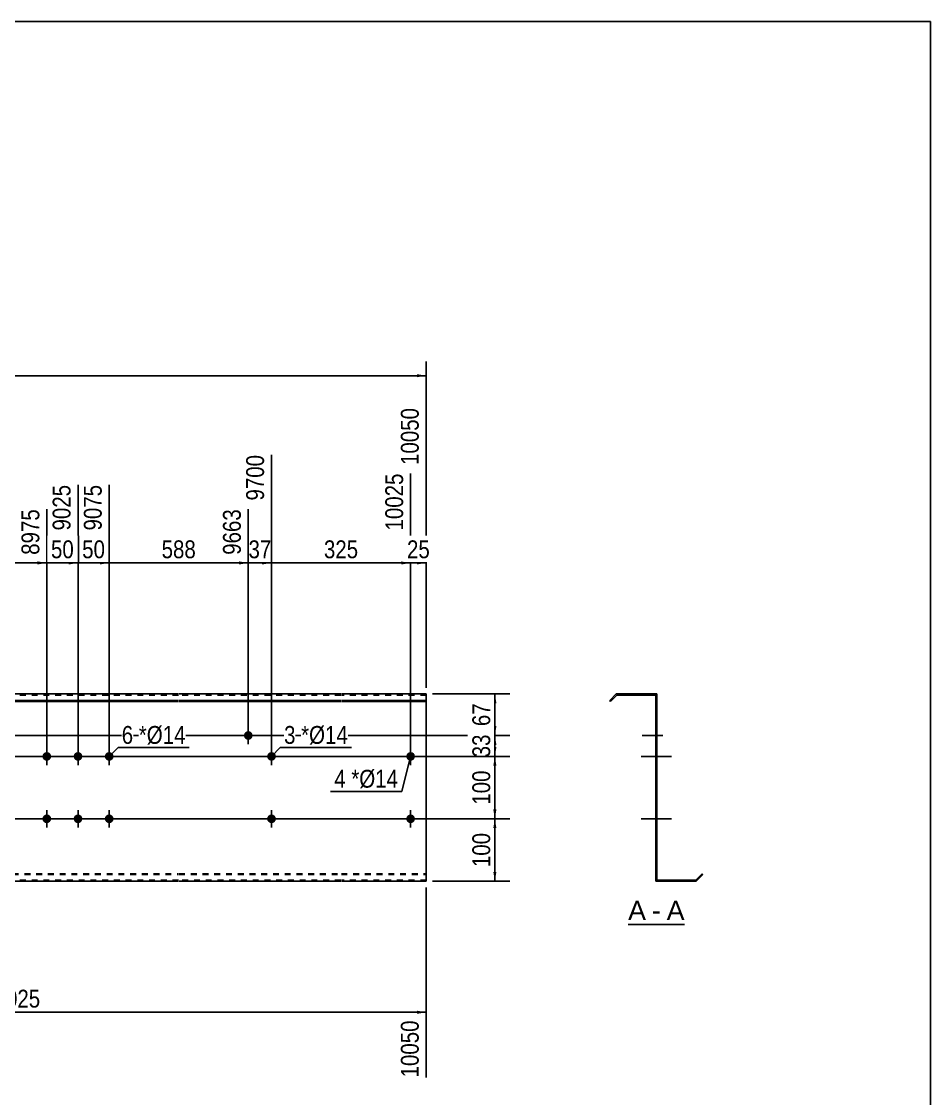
# Model space of a CAD drawing. Header units: millimetres. Extents: x -60 to 343, y -154 to 123.
# Drawn here: x 197.2 to 342.8, y -49.8 to 122.8 of the extents above; entities that cross this region are included whole.
import ezdxf

# ---------------------------------------------------------------- set-up
doc = ezdxf.new("R2010")
doc.units = ezdxf.units.MM
doc.linetypes.add('DXK_LINE_DOT1', pattern=[1.8814, 0.9407, -0.9407])
doc.styles.add('Arial', font='ARIAL.TTF', dxfattribs={"height": 0.2})
doc.styles.add('Arial Narrow', font='ARIALN.TTF', dxfattribs={"height": 0.2})

# ---------------------------------------------------------------- blocks, each defined once
blk = doc.blocks.new('Unknown-627190495-2038')
at = {"color": 5, "linetype": 'Continuous'}
for p, q in [((342.8, 122.75), (-57.2, 122.75)), ((342.8, -154.25), (342.8, 122.75))]:
    blk.add_line(p, q, dxfattribs=at)
blk = doc.blocks.new('Unknown-627190495-12 - 1244')
at = {"color": 7, "linetype": 'Continuous'}
blk.add_line((294.36, -21.95), (303.39, -21.95), dxfattribs=at)
at = {"color": 0, "linetype": 'Continuous'}
for points in [[(297.2, -21.2), (297.2, -18), (294.36, -18), (294.36, -21.2)], [(299.58, -21.2), (299.58, -18), (298.16, -18), (298.16, -21.2)], [(303.39, -21.2), (303.39, -18), (300.54, -18), (300.54, -21.2)]]:
    blk.add_wipeout(points, dxfattribs=at)
at = {"color": 96, "linetype": 'Continuous', "style": 'Arial'}
for s, p in [('A', (294.36, -21.2)), ('A', (300.54, -21.2)), ('-', (298.16, -21.2))]:
    blk.add_text(s, height=3.06, dxfattribs=at).set_placement(p)
blk = doc.blocks.new('Part-627190495-1218 - 1203')
at = {"color": 2, "linetype": 'Continuous'}
for p, q in [((0, -15), (0, 15)), ((13.6, 15), (0, 15)), ((0, 13.94), (13.6, 13.94)), ((0, 13.81), (13.6, 13.81)), ((39.6, 15), (13.7, 15)), ((13.7, 13.94), (39.6, 13.94)), ((13.7, 13.81), (39.6, 13.81)), ((71.9, 15), (39.7, 15)), ((39.7, 13.94), (71.9, 13.94)), ((39.7, 13.81), (71.9, 13.81)), ((97.91, 15), (72, 15)), ((72, 13.94), (97.91, 13.94)), ((72, 13.81), (97.91, 13.81)), ((120.2, 15), (98.01, 15)), ((98.01, 13.94), (120.2, 13.94)), ((98.01, 13.81), (120.2, 13.81)), ((141.7, 15), (120.3, 15)), ((120.3, 13.94), (141.7, 13.94)), ((120.3, 13.81), (141.7, 13.81)), ((163.99, 15), (141.8, 15)), ((141.8, 13.94), (163.99, 13.94)), ((141.8, 13.81), (163.99, 13.81)), ((190, 15), (164.09, 15)), ((164.09, 13.94), (190, 13.94)), ((164.09, 13.81), (190, 13.81)), ((222.3, 15), (190.1, 15)), ((190.1, 13.94), (222.3, 13.94)), ((190.1, 13.81), (222.3, 13.81)), ((248.31, 15), (222.4, 15)), ((222.4, 13.94), (248.31, 13.94)), ((222.4, 13.81), (248.31, 13.81)), ((262, 15), (248.41, 15)), ((248.41, 13.94), (262, 13.94)), ((248.41, 13.81), (262, 13.81)), ((262, 15), (262, 13.94)), ((262, 13.94), (262, -15)), ((13.6, -15), (0, -15)), ((39.6, -15), (13.7, -15)), ((71.9, -15), (39.7, -15)), ((97.91, -15), (72, -15)), ((120.2, -15), (98.01, -15)), ((141.7, -15), (120.3, -15)), ((163.99, -15), (141.8, -15)), ((190, -15), (164.09, -15)), ((222.3, -15), (190.1, -15)), ((248.31, -15), (222.4, -15)), ((262, -15), (248.41, -15))]:
    blk.add_line(p, q, dxfattribs=at)
at = {"color": 7, "linetype": 'DXK_LINE_DOT1'}
for p, q in [((13.6, 14.82), (0, 14.82)), ((39.6, 14.82), (13.7, 14.82)), ((71.9, 14.82), (39.7, 14.82)), ((97.91, 14.82), (72, 14.82)), ((120.2, 14.82), (98.01, 14.82)), ((141.7, 14.82), (120.3, 14.82)), ((163.99, 14.82), (141.8, 14.82)), ((190, 14.82), (164.09, 14.82)), ((222.3, 14.82), (190.1, 14.82)), ((248.31, 14.82), (222.4, 14.82)), ((262, 14.82), (248.41, 14.82)), ((0, -13.81), (13.6, -13.81)), ((0, -13.94), (13.6, -13.94)), ((13.6, -14.82), (0, -14.82)), ((13.7, -13.81), (39.6, -13.81)), ((13.7, -13.94), (39.6, -13.94)), ((39.6, -14.82), (13.7, -14.82)), ((39.7, -13.81), (71.9, -13.81)), ((39.7, -13.94), (71.9, -13.94)), ((71.9, -14.82), (39.7, -14.82)), ((72, -13.81), (97.91, -13.81)), ((72, -13.94), (97.91, -13.94)), ((97.91, -14.82), (72, -14.82)), ((98.01, -13.81), (120.2, -13.81)), ((98.01, -13.94), (120.2, -13.94)), ((120.2, -14.82), (98.01, -14.82)), ((120.3, -13.81), (141.7, -13.81)), ((120.3, -13.94), (141.7, -13.94)), ((141.7, -14.82), (120.3, -14.82)), ((141.8, -13.81), (163.99, -13.81)), ((141.8, -13.94), (163.99, -13.94)), ((163.99, -14.82), (141.8, -14.82)), ((164.09, -13.81), (190, -13.81)), ((164.09, -13.94), (190, -13.94)), ((190, -14.82), (164.09, -14.82)), ((190.1, -13.81), (222.3, -13.81)), ((190.1, -13.94), (222.3, -13.94)), ((222.3, -14.82), (190.1, -14.82)), ((222.4, -13.81), (248.31, -13.81)), ((222.4, -13.94), (248.31, -13.94)), ((248.31, -14.82), (222.4, -14.82)), ((248.41, -13.81), (262, -13.81)), ((248.41, -13.94), (262, -13.94)), ((262, -14.82), (248.41, -14.82))]:
    blk.add_line(p, q, dxfattribs=at)
blk = doc.blocks.new('Bolt-627190495-1219 - 1203')
at = {"linetype": 'Continuous'}
for points in [[(200.5, 5, -1), (201.9, 5, -1)], [(205.5, 5, -1), (206.9, 5, -1)], [(210.5, 5, -1), (211.9, 5, -1)], [(200.5, -5, -1), (201.9, -5, -1)], [(205.5, -5, -1), (206.9, -5, -1)], [(210.5, -5, -1), (211.9, -5, -1)]]:
    blk.add_hatch(color=3, dxfattribs=at).paths.add_polyline_path(points)
at = {"color": 3, "linetype": 'Continuous'}
for p, q in [((201.2, 3.6), (201.2, 6.4)), ((206.2, 3.6), (206.2, 6.4)), ((211.2, 3.6), (211.2, 6.4)), ((199.8, 5), (202.6, 5)), ((204.8, 5), (207.6, 5)), ((209.8, 5), (212.6, 5)), ((199.8, -5), (202.6, -5)), ((201.2, -6.4), (201.2, -3.6)), ((204.8, -5), (207.6, -5)), ((206.2, -6.4), (206.2, -3.6)), ((209.8, -5), (212.6, -5)), ((211.2, -6.4), (211.2, -3.6))]:
    blk.add_line(p, q, dxfattribs=at)
blk = doc.blocks.new('Bolt-627190495-1221 - 1203')
at = {"linetype": 'Continuous'}
blk.add_hatch(color=3, dxfattribs=at).paths.add_polyline_path([(232.79, 8.35, -1), (234.19, 8.35, -1)])
at = {"color": 3, "linetype": 'Continuous'}
for p, q in [((233.49, 6.95), (233.49, 9.75)), ((232.09, 8.35), (234.89, 8.35))]:
    blk.add_line(p, q, dxfattribs=at)
blk = doc.blocks.new('Bolt-627190495-1234 - 1203')
at = {"linetype": 'Continuous'}
blk.add_hatch(color=3, dxfattribs=at).paths.add_polyline_path([(236.51, 5, -1), (237.91, 5, -1)])
at = {"color": 3, "linetype": 'Continuous'}
for p, q in [((237.21, 3.6), (237.21, 6.4)), ((235.81, 5), (238.61, 5))]:
    blk.add_line(p, q, dxfattribs=at)
blk = doc.blocks.new('Bolt-627190495-1235 - 1203')
at = {"linetype": 'Continuous'}
blk.add_hatch(color=3, dxfattribs=at).paths.add_polyline_path([(237.91, -5, -1), (236.51, -5, -1)])
at = {"color": 3, "linetype": 'Continuous'}
for p, q in [((238.61, -5), (235.81, -5)), ((237.21, -3.6), (237.21, -6.4))]:
    blk.add_line(p, q, dxfattribs=at)
blk = doc.blocks.new('Bolt-627190495-1236 - 1203')
at = {"linetype": 'Continuous'}
for points in [[(152.2, 5, -1), (153.6, 5, -1)], [(258.8, 5, -1), (260.2, 5, -1)]]:
    blk.add_hatch(color=3, dxfattribs=at).paths.add_polyline_path(points)
at = {"color": 3, "linetype": 'Continuous'}
for p, q in [((152.9, 3.6), (152.9, 6.4)), ((259.5, 3.6), (259.5, 6.4)), ((154.3, 5), (151.5, 5)), ((260.9, 5), (258.1, 5))]:
    blk.add_line(p, q, dxfattribs=at)
blk = doc.blocks.new('Bolt-627190495-1237 - 1203')
at = {"linetype": 'Continuous'}
for points in [[(152.2, -5, -1), (153.6, -5, -1)], [(258.8, -5, -1), (260.2, -5, -1)]]:
    blk.add_hatch(color=3, dxfattribs=at).paths.add_polyline_path(points)
at = {"color": 3, "linetype": 'Continuous'}
for p, q in [((154.3, -5), (151.5, -5)), ((152.9, -6.4), (152.9, -3.6)), ((260.9, -5), (258.1, -5)), ((259.5, -6.4), (259.5, -3.6))]:
    blk.add_line(p, q, dxfattribs=at)
blk = doc.blocks.new('Bolt-627190495-1248 - 1244')
at = {"linetype": 'Continuous'}
blk.add_hatch(color=3, dxfattribs=at).paths.add_polyline_path([(298.78, 9.05), (298.78, 7.65), (298.96, 7.65), (298.96, 9.05)])
at = {"color": 3, "linetype": 'Continuous'}
for p, q in [((298.96, 9.05), (298.78, 9.05)), ((299.91, 8.35), (296.61, 8.35)), ((298.96, 7.65), (298.78, 7.65))]:
    blk.add_line(p, q, dxfattribs=at)
blk = doc.blocks.new('Bolt-627190495-1264 - 1244')
at = {"linetype": 'Continuous'}
blk.add_hatch(color=3, dxfattribs=at).paths.add_polyline_path([(298.78, 5.7), (298.78, 4.3), (298.96, 4.3), (298.96, 5.7)])
blk.add_hatch(color=3, dxfattribs=at).paths.add_polyline_path([(298.78, 5.7), (298.78, 4.3), (298.96, 4.3), (298.96, 5.7)])
at = {"color": 3, "linetype": 'Continuous'}
for p, q in [((298.78, 5.7), (298.96, 5.7)), ((298.78, 5.7), (298.96, 5.7)), ((297.98, 5), (301.28, 5)), ((297.98, 5), (301.28, 5)), ((298.78, 4.3), (298.96, 4.3)), ((298.78, 4.3), (298.96, 4.3))]:
    blk.add_line(p, q, dxfattribs=at)
blk = doc.blocks.new('Part-627190495-1246 - 1244')
at = {"color": 2, "linetype": 'Continuous'}
for p, q in [((292.46, 15), (291.4, 13.94)), ((291.4, 13.94), (291.53, 13.81)), ((291.53, 13.81), (292.54, 14.82)), ((292.46, 15), (298.96, 15)), ((292.54, 14.82), (298.78, 14.82)), ((298.78, 14.82), (298.78, -15)), ((298.96, -14.82), (298.96, 15)), ((305.28, -15), (298.78, -15)), ((305.21, -14.82), (298.96, -14.82)), ((306.21, -13.81), (305.21, -14.82)), ((305.28, -15), (306.34, -13.94)), ((306.34, -13.94), (306.21, -13.81))]:
    blk.add_line(p, q, dxfattribs=at)
blk = doc.blocks.new('Bolt-627190495-1247 - 1244')
at = {"linetype": 'Continuous'}
for points in [[(298.78, 5.7), (298.78, 4.3), (298.96, 4.3), (298.96, 5.7)], [(298.78, 5.7), (298.78, 4.3), (298.96, 4.3), (298.96, 5.7)], [(298.78, 5.7), (298.78, 4.3), (298.96, 4.3), (298.96, 5.7)], [(298.78, -4.3), (298.78, -5.7), (298.96, -5.7), (298.96, -4.3)], [(298.78, -4.3), (298.78, -5.7), (298.96, -5.7), (298.96, -4.3)], [(298.78, -4.3), (298.78, -5.7), (298.96, -5.7), (298.96, -4.3)]]:
    blk.add_hatch(color=3, dxfattribs=at).paths.add_polyline_path(points)
at = {"color": 3, "linetype": 'Continuous'}
for p, q in [((298.96, 5.7), (298.78, 5.7)), ((298.96, 5.7), (298.78, 5.7)), ((298.96, 5.7), (298.78, 5.7)), ((300.26, 5), (296.46, 5)), ((300.26, 5), (296.46, 5)), ((300.26, 5), (296.46, 5)), ((298.96, 4.3), (298.78, 4.3)), ((298.96, 4.3), (298.78, 4.3)), ((298.96, 4.3), (298.78, 4.3)), ((300.26, -5), (296.46, -5)), ((300.26, -5), (296.46, -5)), ((300.26, -5), (296.46, -5)), ((298.96, -4.3), (298.78, -4.3)), ((298.96, -4.3), (298.78, -4.3)), ((298.96, -4.3), (298.78, -4.3)), ((298.96, -5.7), (298.78, -5.7)), ((298.96, -5.7), (298.78, -5.7)), ((298.96, -5.7), (298.78, -5.7))]:
    blk.add_line(p, q, dxfattribs=at)
blk = doc.blocks.new('Bolt-627190495-1249 - 1244')
at = {"linetype": 'Continuous'}
blk.add_hatch(color=3, dxfattribs=at).paths.add_polyline_path([(298.78, 9.05), (298.78, 7.65), (298.96, 7.65), (298.96, 9.05)])
at = {"color": 3, "linetype": 'Continuous'}
for p, q in [((298.96, 9.05), (298.78, 9.05)), ((299.91, 8.35), (296.61, 8.35)), ((298.96, 7.65), (298.78, 7.65))]:
    blk.add_line(p, q, dxfattribs=at)
blk = doc.blocks.new('Bolt-627190495-1250 - 1244')
at = {"linetype": 'Continuous'}
blk.add_hatch(color=3, dxfattribs=at).paths.add_polyline_path([(298.96, -5.7), (298.96, -4.3), (298.78, -4.3), (298.78, -5.7)])
at = {"color": 3, "linetype": 'Continuous'}
for p, q in [((298.96, -4.3), (298.78, -4.3)), ((299.76, -5), (298.78, -5)), ((298.96, -5.7), (298.78, -5.7))]:
    blk.add_line(p, q, dxfattribs=at)
blk = doc.blocks.new('Bolt-627190495-1251 - 1244')
at = {"linetype": 'Continuous'}
blk.add_hatch(color=3, dxfattribs=at).paths.add_polyline_path([(298.78, 5.7), (298.78, 4.3), (298.96, 4.3), (298.96, 5.7)])
at = {"color": 3, "linetype": 'Continuous'}
for p, q in [((298.96, 5.7), (298.78, 5.7)), ((299.91, 5), (296.61, 5)), ((298.96, 4.3), (298.78, 4.3))]:
    blk.add_line(p, q, dxfattribs=at)
blk = doc.blocks.new('Bolt-627190495-1252 - 1244')
at = {"linetype": 'Continuous'}
for points in [[(298.78, 5.7), (298.78, 4.3), (298.96, 4.3), (298.96, 5.7)], [(298.78, 5.7), (298.78, 4.3), (298.96, 4.3), (298.96, 5.7)], [(298.78, 5.7), (298.78, 4.3), (298.96, 4.3), (298.96, 5.7)], [(298.78, -4.3), (298.78, -5.7), (298.96, -5.7), (298.96, -4.3)], [(298.78, -4.3), (298.78, -5.7), (298.96, -5.7), (298.96, -4.3)], [(298.78, -4.3), (298.78, -5.7), (298.96, -5.7), (298.96, -4.3)]]:
    blk.add_hatch(color=3, dxfattribs=at).paths.add_polyline_path(points)
at = {"color": 3, "linetype": 'Continuous'}
for p, q in [((298.96, 5.7), (298.78, 5.7)), ((298.96, 5.7), (298.78, 5.7)), ((298.96, 5.7), (298.78, 5.7)), ((300.26, 5), (296.46, 5)), ((300.26, 5), (296.46, 5)), ((300.26, 5), (296.46, 5)), ((298.96, 4.3), (298.78, 4.3)), ((298.96, 4.3), (298.78, 4.3)), ((298.96, 4.3), (298.78, 4.3)), ((300.26, -5), (296.46, -5)), ((300.26, -5), (296.46, -5)), ((300.26, -5), (296.46, -5)), ((298.96, -4.3), (298.78, -4.3)), ((298.96, -4.3), (298.78, -4.3)), ((298.96, -4.3), (298.78, -4.3)), ((298.96, -5.7), (298.78, -5.7)), ((298.96, -5.7), (298.78, -5.7)), ((298.96, -5.7), (298.78, -5.7))]:
    blk.add_line(p, q, dxfattribs=at)
blk = doc.blocks.new('Bolt-627190495-1253 - 1244')
at = {"linetype": 'Continuous'}
blk.add_hatch(color=3, dxfattribs=at).paths.add_polyline_path([(298.78, 9.05), (298.78, 7.65), (298.96, 7.65), (298.96, 9.05)])
at = {"color": 3, "linetype": 'Continuous'}
for p, q in [((298.96, 9.05), (298.78, 9.05)), ((299.91, 8.35), (296.61, 8.35)), ((298.96, 7.65), (298.78, 7.65))]:
    blk.add_line(p, q, dxfattribs=at)
blk = doc.blocks.new('Bolt-627190495-1254 - 1244')
at = {"linetype": 'Continuous'}
blk.add_hatch(color=3, dxfattribs=at).paths.add_polyline_path([(298.78, 9.05), (298.78, 7.65), (298.96, 7.65), (298.96, 9.05)])
at = {"color": 3, "linetype": 'Continuous'}
for p, q in [((298.96, 9.05), (298.78, 9.05)), ((299.91, 8.35), (296.61, 8.35)), ((298.96, 7.65), (298.78, 7.65))]:
    blk.add_line(p, q, dxfattribs=at)
blk = doc.blocks.new('Bolt-627190495-1255 - 1244')
at = {"linetype": 'Continuous'}
blk.add_hatch(color=3, dxfattribs=at).paths.add_polyline_path([(298.96, -5.7), (298.96, -4.3), (298.78, -4.3), (298.78, -5.7)])
at = {"color": 3, "linetype": 'Continuous'}
for p, q in [((298.96, -4.3), (298.78, -4.3)), ((299.76, -5), (298.78, -5)), ((298.96, -5.7), (298.78, -5.7))]:
    blk.add_line(p, q, dxfattribs=at)
blk = doc.blocks.new('Bolt-627190495-1256 - 1244')
at = {"linetype": 'Continuous'}
blk.add_hatch(color=3, dxfattribs=at).paths.add_polyline_path([(298.78, 5.7), (298.78, 4.3), (298.96, 4.3), (298.96, 5.7)])
at = {"color": 3, "linetype": 'Continuous'}
for p, q in [((298.96, 5.7), (298.78, 5.7)), ((299.91, 5), (296.61, 5)), ((298.96, 4.3), (298.78, 4.3))]:
    blk.add_line(p, q, dxfattribs=at)
blk = doc.blocks.new('Bolt-627190495-1257 - 1244')
at = {"linetype": 'Continuous'}
for points in [[(298.96, 4.3), (298.96, 5.7), (298.78, 5.7), (298.78, 4.3)], [(298.96, -5.7), (298.96, -4.3), (298.78, -4.3), (298.78, -5.7)]]:
    blk.add_hatch(color=3, dxfattribs=at).paths.add_polyline_path(points)
at = {"color": 3, "linetype": 'Continuous'}
for p, q in [((298.96, 5.7), (298.78, 5.7)), ((298.96, 5), (296.78, 5)), ((298.96, 4.3), (298.78, 4.3)), ((298.96, -5), (296.78, -5)), ((298.96, -4.3), (298.78, -4.3)), ((298.96, -5.7), (298.78, -5.7))]:
    blk.add_line(p, q, dxfattribs=at)
blk = doc.blocks.new('Bolt-627190495-1258 - 1244')
at = {"linetype": 'Continuous'}
blk.add_hatch(color=3, dxfattribs=at).paths.add_polyline_path([(298.78, 5.7), (298.78, 4.3), (298.96, 4.3), (298.96, 5.7)])
at = {"color": 3, "linetype": 'Continuous'}
for p, q in [((298.96, 5.7), (298.78, 5.7)), ((299.91, 5), (296.61, 5)), ((298.96, 4.3), (298.78, 4.3))]:
    blk.add_line(p, q, dxfattribs=at)
blk = doc.blocks.new('Bolt-627190495-1259 - 1244')
at = {"linetype": 'Continuous'}
blk.add_hatch(color=3, dxfattribs=at).paths.add_polyline_path([(298.96, -5.7), (298.96, -4.3), (298.78, -4.3), (298.78, -5.7)])
at = {"color": 3, "linetype": 'Continuous'}
for p, q in [((298.96, -4.3), (298.78, -4.3)), ((299.76, -5), (298.78, -5)), ((298.96, -5.7), (298.78, -5.7))]:
    blk.add_line(p, q, dxfattribs=at)
blk = doc.blocks.new('Bolt-627190495-1260 - 1244')
at = {"linetype": 'Continuous'}
blk.add_hatch(color=3, dxfattribs=at).paths.add_polyline_path([(298.78, 5.7), (298.78, 4.3), (298.96, 4.3), (298.96, 5.7)])
blk.add_hatch(color=3, dxfattribs=at).paths.add_polyline_path([(298.78, 5.7), (298.78, 4.3), (298.96, 4.3), (298.96, 5.7)])
at = {"color": 3, "linetype": 'Continuous'}
for p, q in [((298.78, 5.7), (298.96, 5.7)), ((298.78, 5.7), (298.96, 5.7)), ((297.98, 5), (301.28, 5)), ((297.98, 5), (301.28, 5)), ((298.78, 4.3), (298.96, 4.3)), ((298.78, 4.3), (298.96, 4.3))]:
    blk.add_line(p, q, dxfattribs=at)
blk = doc.blocks.new('Bolt-627190495-1261 - 1244')
at = {"linetype": 'Continuous'}
blk.add_hatch(color=3, dxfattribs=at).paths.add_polyline_path([(298.78, -4.3), (298.78, -5.7), (298.96, -5.7), (298.96, -4.3)])
blk.add_hatch(color=3, dxfattribs=at).paths.add_polyline_path([(298.78, -4.3), (298.78, -5.7), (298.96, -5.7), (298.96, -4.3)])
at = {"color": 3, "linetype": 'Continuous'}
for p, q in [((297.98, -5), (301.28, -5)), ((297.98, -5), (301.28, -5)), ((298.78, -4.3), (298.96, -4.3)), ((298.78, -4.3), (298.96, -4.3)), ((298.78, -5.7), (298.96, -5.7)), ((298.78, -5.7), (298.96, -5.7))]:
    blk.add_line(p, q, dxfattribs=at)
blk = doc.blocks.new('Bolt-627190495-1262 - 1244')
at = {"linetype": 'Continuous'}
blk.add_hatch(color=3, dxfattribs=at).paths.add_polyline_path([(298.78, 5.7), (298.78, 4.3), (298.96, 4.3), (298.96, 5.7)])
at = {"color": 3, "linetype": 'Continuous'}
for p, q in [((298.96, 5.7), (298.78, 5.7)), ((299.91, 5), (296.61, 5)), ((298.96, 4.3), (298.78, 4.3))]:
    blk.add_line(p, q, dxfattribs=at)
blk = doc.blocks.new('Bolt-627190495-1263 - 1244')
at = {"linetype": 'Continuous'}
blk.add_hatch(color=3, dxfattribs=at).paths.add_polyline_path([(298.96, -5.7), (298.96, -4.3), (298.78, -4.3), (298.78, -5.7)])
at = {"color": 3, "linetype": 'Continuous'}
for p, q in [((298.96, -4.3), (298.78, -4.3)), ((299.76, -5), (298.78, -5)), ((298.96, -5.7), (298.78, -5.7))]:
    blk.add_line(p, q, dxfattribs=at)
blk = doc.blocks.new('Bolt-627190495-1265 - 1244')
at = {"linetype": 'Continuous'}
blk.add_hatch(color=3, dxfattribs=at).paths.add_polyline_path([(298.78, -4.3), (298.78, -5.7), (298.96, -5.7), (298.96, -4.3)])
blk.add_hatch(color=3, dxfattribs=at).paths.add_polyline_path([(298.78, -4.3), (298.78, -5.7), (298.96, -5.7), (298.96, -4.3)])
at = {"color": 3, "linetype": 'Continuous'}
for p, q in [((297.98, -5), (301.28, -5)), ((297.98, -5), (301.28, -5)), ((298.78, -4.3), (298.96, -4.3)), ((298.78, -4.3), (298.96, -4.3)), ((298.78, -5.7), (298.96, -5.7)), ((298.78, -5.7), (298.96, -5.7))]:
    blk.add_line(p, q, dxfattribs=at)
blk = doc.blocks.new('StraightDimension-627190495-1417 - 1203')
at = {"linetype": 'Continuous'}
for points in [[(1.5, 65.75), (0, 66), (1.5, 66.25)], [(260.5, 66.25), (262, 66), (260.5, 65.75)]]:
    blk.add_hatch(color=7, dxfattribs=at).paths.add_polyline_path(points)
at = {"color": 7, "linetype": 'Continuous'}
for p, q in [((0, 16), (0, 68.25)), ((262, 16), (262, 68.25)), ((0, 66), (262, 66))]:
    blk.add_line(p, q, dxfattribs=at)
at = {"color": 0}
blk.add_wipeout([(136.17, 66.15), (136.17, 70.35), (125.83, 70.35), (125.83, 66.15)], dxfattribs=at)
at = {"color": 3, "style": 'Arial Narrow'}
blk.add_text('10050', height=2.863, dxfattribs=at).set_placement((126.43, 66.75))
blk = doc.blocks.new('StraightDimension-627190495-1284 - 1203')
at = {"linetype": 'Continuous'}
blk.add_hatch(color=7, dxfattribs=at).paths.add_polyline_path([(235.71, 36.25), (237.21, 36), (235.71, 35.75)])
at = {"color": 7, "linetype": 'Continuous'}
for p, q in [((237.21, 6), (237.21, 53.31)), ((233.49, 9.35), (233.49, 44.61)), ((233.49, 36), (237.21, 36))]:
    blk.add_line(p, q, dxfattribs=at)
at = {"color": 0, "linetype": 'Continuous'}
blk.add_wipeout([(236.61, 53.91), (232.41, 53.91), (232.41, 45.4), (236.61, 45.4)], dxfattribs=at)
at = {"color": 0}
blk.add_wipeout([(237.78, 36.15), (237.78, 40.35), (232.92, 40.35), (232.92, 36.15)], dxfattribs=at)
at = {"color": 3, "linetype": 'Continuous', "style": 'Arial Narrow'}
blk.add_text('9700', height=2.863, rotation=90.0002, dxfattribs=at).set_placement((236.01, 46))
at = {"color": 3, "style": 'Arial Narrow'}
blk.add_text('37', height=2.863, dxfattribs=at).set_placement((233.52, 36.75))
blk = doc.blocks.new('StraightDimension-627190495-1283 - 1203')
at = {"linetype": 'Continuous'}
blk.add_hatch(color=7, dxfattribs=at).paths.add_polyline_path([(258, 36.25), (259.5, 36), (258, 35.75)])
at = {"color": 7, "linetype": 'Continuous'}
for p, q in [((237.21, 6), (237.21, 53.31)), ((259.5, 6), (259.5, 50.34)), ((237.21, 36), (259.5, 36))]:
    blk.add_line(p, q, dxfattribs=at)
at = {"color": 0, "linetype": 'Continuous'}
blk.add_wipeout([(258.9, 50.94), (254.7, 50.94), (254.7, 40.6), (258.9, 40.6)], dxfattribs=at)
at = {"color": 0}
blk.add_wipeout([(251.7, 36.15), (251.7, 40.35), (245.01, 40.35), (245.01, 36.15)], dxfattribs=at)
at = {"color": 3, "linetype": 'Continuous', "style": 'Arial Narrow'}
blk.add_text('10025', height=2.863, rotation=90.0002, dxfattribs=at).set_placement((258.3, 41.2))
at = {"color": 3, "style": 'Arial Narrow'}
blk.add_text('325', height=2.863, dxfattribs=at).set_placement((245.61, 36.75))
blk = doc.blocks.new('StraightDimension-627190495-1282 - 1203')
at = {"linetype": 'Continuous'}
blk.add_hatch(color=7, dxfattribs=at).paths.add_polyline_path([(260.5, 36.25), (262, 36), (260.5, 35.75)])
at = {"color": 7, "linetype": 'Continuous'}
for p, q in [((262, 16), (262, 60.84)), ((259.5, 6), (259.5, 50.34)), ((259.5, 36), (262, 36))]:
    blk.add_line(p, q, dxfattribs=at)
at = {"color": 0, "linetype": 'Continuous'}
blk.add_wipeout([(261.4, 61.44), (257.2, 61.44), (257.2, 51.1), (261.4, 51.1)], dxfattribs=at)
at = {"color": 0}
blk.add_wipeout([(263.18, 36.15), (263.18, 40.35), (258.32, 40.35), (258.32, 36.15)], dxfattribs=at)
at = {"color": 3, "linetype": 'Continuous', "style": 'Arial Narrow'}
blk.add_text('10050', height=2.863, rotation=90.0002, dxfattribs=at).set_placement((260.8, 51.7))
at = {"color": 3, "style": 'Arial Narrow'}
blk.add_text('25', height=2.863, dxfattribs=at).set_placement((258.92, 36.75))
blk = doc.blocks.new('StraightDimension-627190495-1286 - 1203')
at = {"linetype": 'Continuous'}
blk.add_hatch(color=7, dxfattribs=at).paths.add_polyline_path([(209.7, 36.25), (211.2, 36), (209.7, 35.75)])
at = {"color": 7, "linetype": 'Continuous'}
for p, q in [((206.2, 6), (206.2, 48.51)), ((211.2, 6), (211.2, 48.51)), ((206.2, 36), (211.2, 36))]:
    blk.add_line(p, q, dxfattribs=at)
at = {"color": 0}
blk.add_wipeout([(211.13, 36.15), (211.13, 40.35), (206.27, 40.35), (206.27, 36.15)], dxfattribs=at)
at = {"color": 3, "style": 'Arial Narrow'}
blk.add_text('50', height=2.863, dxfattribs=at).set_placement((206.87, 36.75))
at = {"color": 0, "linetype": 'Continuous'}
blk.add_wipeout([(210.6, 49.11), (206.4, 49.11), (206.4, 40.6), (210.6, 40.6)], dxfattribs=at)
at = {"color": 3, "linetype": 'Continuous', "style": 'Arial Narrow'}
blk.add_text('9075', height=2.863, rotation=90.0002, dxfattribs=at).set_placement((210, 41.2))
blk = doc.blocks.new('StraightDimension-627190495-1375 - 1203')
at = {"linetype": 'Continuous'}
blk.add_hatch(color=7, dxfattribs=at).paths.add_polyline_path([(260.5, -35.75), (262, -36), (260.5, -36.25)])
at = {"color": 7, "linetype": 'Continuous'}
for p, q in [((131, -6), (131, -44.61)), ((262, -16), (262, -46.44)), ((131, -36), (262, -36))]:
    blk.add_line(p, q, dxfattribs=at)
at = {"color": 0}
blk.add_wipeout([(200.76, -35.85), (200.76, -31.65), (192.24, -31.65), (192.24, -35.85)], dxfattribs=at)
at = {"color": 0, "linetype": 'Continuous'}
blk.add_wipeout([(261.4, -36.7), (257.2, -36.7), (257.2, -47.04), (261.4, -47.04)], dxfattribs=at)
at = {"color": 3, "style": 'Arial Narrow'}
blk.add_text('5025', height=2.863, dxfattribs=at).set_placement((192.84, -35.25))
at = {"color": 3, "linetype": 'Continuous', "style": 'Arial Narrow'}
blk.add_text('10050', height=2.863, rotation=90.0002, dxfattribs=at).set_placement((260.8, -46.44))
blk = doc.blocks.new('StraightDimension-627190495-1288 - 1203')
at = {"linetype": 'Continuous'}
blk.add_hatch(color=7, dxfattribs=at).paths.add_polyline_path([(199.7, 36.25), (201.2, 36), (199.7, 35.75)])
at = {"color": 7, "linetype": 'Continuous'}
for p, q in [((178.91, 9.35), (178.91, 53.31)), ((201.2, 6), (201.2, 44.61)), ((178.91, 36), (201.2, 36))]:
    blk.add_line(p, q, dxfattribs=at)
at = {"color": 0, "linetype": 'Continuous'}
blk.add_wipeout([(200.6, 45.21), (196.4, 45.21), (196.4, 36.7), (200.6, 36.7)], dxfattribs=at)
at = {"color": 0}
blk.add_wipeout([(193.39, 36.15), (193.39, 40.35), (186.71, 40.35), (186.71, 36.15)], dxfattribs=at)
at = {"color": 3, "linetype": 'Continuous', "style": 'Arial Narrow'}
blk.add_text('8975', height=2.863, rotation=90.0002, dxfattribs=at).set_placement((200, 37.3))
at = {"color": 3, "style": 'Arial Narrow'}
blk.add_text('588', height=2.863, dxfattribs=at).set_placement((187.31, 36.75))
blk = doc.blocks.new('StraightDimension-627190495-1383 - 1203')
at = {"linetype": 'Continuous'}
for points in [[(272.75, 13.5), (273, 15), (273.25, 13.5)], [(273.25, 9.85), (273, 8.35), (272.75, 9.85)]]:
    blk.add_hatch(color=7, dxfattribs=at).paths.add_polyline_path(points)
at = {"color": 7, "linetype": 'Continuous'}
for p, q in [((263, 15), (275.4, 15)), ((273, 8.35), (273, 15)), ((84.1, 8.35), (275.4, 8.35))]:
    blk.add_line(p, q, dxfattribs=at)
at = {"color": 0}
blk.add_wipeout([(272.85, 14.1), (268.65, 14.1), (268.65, 9.25), (272.85, 9.25)], dxfattribs=at)
at = {"color": 3, "style": 'Arial Narrow'}
blk.add_text('67', height=2.863, rotation=90.0002, dxfattribs=at).set_placement((272.25, 9.85))
blk = doc.blocks.new('StraightDimension-627190495-1285 - 1203')
at = {"linetype": 'Continuous'}
blk.add_hatch(color=7, dxfattribs=at).paths.add_polyline_path([(231.99, 36.25), (233.49, 36), (231.99, 35.75)])
at = {"color": 7, "linetype": 'Continuous'}
for p, q in [((211.2, 6), (211.2, 48.51)), ((233.49, 9.35), (233.49, 44.61)), ((211.2, 36), (233.49, 36))]:
    blk.add_line(p, q, dxfattribs=at)
at = {"color": 0, "linetype": 'Continuous'}
blk.add_wipeout([(232.89, 45.21), (228.69, 45.21), (228.69, 36.7), (232.89, 36.7)], dxfattribs=at)
at = {"color": 0}
blk.add_wipeout([(225.69, 36.15), (225.69, 40.35), (219, 40.35), (219, 36.15)], dxfattribs=at)
at = {"color": 3, "linetype": 'Continuous', "style": 'Arial Narrow'}
blk.add_text('9663', height=2.863, rotation=90.0002, dxfattribs=at).set_placement((232.29, 37.3))
at = {"color": 3, "style": 'Arial Narrow'}
blk.add_text('588', height=2.863, dxfattribs=at).set_placement((219.6, 36.75))
blk = doc.blocks.new('StraightDimension-627190495-1287 - 1203')
at = {"linetype": 'Continuous'}
blk.add_hatch(color=7, dxfattribs=at).paths.add_polyline_path([(204.7, 36.25), (206.2, 36), (204.7, 35.75)])
at = {"color": 7, "linetype": 'Continuous'}
for p, q in [((206.2, 6), (206.2, 48.51)), ((201.2, 6), (201.2, 44.61)), ((201.2, 36), (206.2, 36))]:
    blk.add_line(p, q, dxfattribs=at)
at = {"color": 0}
blk.add_wipeout([(206.13, 36.15), (206.13, 40.35), (201.27, 40.35), (201.27, 36.15)], dxfattribs=at)
at = {"color": 3, "style": 'Arial Narrow'}
blk.add_text('50', height=2.863, dxfattribs=at).set_placement((201.87, 36.75))
at = {"color": 0, "linetype": 'Continuous'}
blk.add_wipeout([(205.6, 49.11), (201.4, 49.11), (201.4, 40.6), (205.6, 40.6)], dxfattribs=at)
at = {"color": 3, "linetype": 'Continuous', "style": 'Arial Narrow'}
blk.add_text('9025', height=2.863, rotation=90.0002, dxfattribs=at).set_placement((205, 41.2))
blk = doc.blocks.new('StraightDimension-627190495-1384 - 1203')
at = {"linetype": 'Continuous'}
for points in [[(272.75, 6.85), (273, 8.35), (273.25, 6.85)], [(273.25, 6.5), (273, 5), (272.75, 6.5)]]:
    blk.add_hatch(color=7, dxfattribs=at).paths.add_polyline_path(points)
at = {"color": 7, "linetype": 'Continuous'}
for p, q in [((84.1, 8.35), (275.4, 8.35)), ((273, 5), (273, 8.35)), ((110.1, 5), (275.4, 5))]:
    blk.add_line(p, q, dxfattribs=at)
at = {"color": 0}
blk.add_wipeout([(272.85, 9.1), (268.65, 9.1), (268.65, 4.25), (272.85, 4.25)], dxfattribs=at)
at = {"color": 3, "style": 'Arial Narrow'}
blk.add_text('33', height=2.863, rotation=90.0002, dxfattribs=at).set_placement((272.25, 4.85))
blk = doc.blocks.new('StraightDimension-627190495-1385 - 1203')
at = {"linetype": 'Continuous'}
for points in [[(272.75, 3.5), (273, 5), (273.25, 3.5)], [(273.25, -3.5), (273, -5), (272.75, -3.5)]]:
    blk.add_hatch(color=7, dxfattribs=at).paths.add_polyline_path(points)
at = {"color": 7, "linetype": 'Continuous'}
for p, q in [((110.1, 5), (275.4, 5)), ((273, -5), (273, 5)), ((110.1, -5), (275.4, -5))]:
    blk.add_line(p, q, dxfattribs=at)
at = {"color": 0}
blk.add_wipeout([(272.85, 3.34), (268.65, 3.34), (268.65, -3.34), (272.85, -3.34)], dxfattribs=at)
at = {"color": 3, "style": 'Arial Narrow'}
blk.add_text('100', height=2.863, rotation=90.0002, dxfattribs=at).set_placement((272.25, -2.74))
blk = doc.blocks.new('StraightDimension-627190495-1386 - 1203')
at = {"linetype": 'Continuous'}
for points in [[(272.75, -6.5), (273, -5), (273.25, -6.5)], [(273.25, -13.5), (273, -15), (272.75, -13.5)]]:
    blk.add_hatch(color=7, dxfattribs=at).paths.add_polyline_path(points)
at = {"color": 7, "linetype": 'Continuous'}
for p, q in [((110.1, -5), (275.4, -5)), ((273, -15), (273, -5)), ((263, -15), (275.4, -15))]:
    blk.add_line(p, q, dxfattribs=at)
at = {"color": 0}
blk.add_wipeout([(272.85, -6.66), (268.65, -6.66), (268.65, -13.34), (272.85, -13.34)], dxfattribs=at)
at = {"color": 3, "style": 'Arial Narrow'}
blk.add_text('100', height=2.863, rotation=90.0002, dxfattribs=at).set_placement((272.25, -12.74))
blk = doc.blocks.new('MarkSet-627190495-1464 - 1203')
at = {"color": 0}
for points in [[(249.1, -0.01), (249.1, 2.99), (247.27, 2.99), (247.27, -0.01)], [(251.27, -0.01), (251.27, 2.99), (250, 2.99), (250, -0.01)]]:
    blk.add_wipeout(points, dxfattribs=at)
for points in [[(249.1, -0.01), (249.1, 2.99), (247.27, 2.99), (247.27, -0.01)], [(251.27, -0.01), (251.27, 2.99), (250, 2.99), (250, -0.01)]]:
    blk.add_wipeout(points, dxfattribs=at)
at = {"color": 3, "style": 'Arial Narrow'}
blk.add_text('4', height=2.86, dxfattribs=at).set_placement((247.27, -0.01))
at = {"color": 0}
blk.add_wipeout([(257.49, -0.01), (257.49, 2.99), (251.27, 2.99), (251.27, -0.01)], dxfattribs=at)
blk.add_wipeout([(257.49, -0.01), (257.49, 2.99), (251.27, 2.99), (251.27, -0.01)], dxfattribs=at)
at = {"color": 7, "linetype": 'Continuous'}
for p in [(259.5, 5), (246.67, -0.61)]:
    blk.add_line(p, (258.09, -0.61), dxfattribs=at)
at = {"color": 3, "style": 'Arial Narrow'}
for s, height, p in [('*', 2.86, (250, -0.01)), ('Ø14', 2.863, (251.27, -0.01))]:
    blk.add_text(s, height=height, dxfattribs=at).set_placement(p)
blk = doc.blocks.new('MarkSet-627190495-1439 - 1203')
at = {"color": 0}
for points in [[(241.05, 7.01), (241.05, 10.01), (239.22, 10.01), (239.22, 7.01)], [(243.23, 7.01), (243.23, 10.01), (241.95, 10.01), (241.95, 7.01)]]:
    blk.add_wipeout(points, dxfattribs=at)
for points in [[(241.05, 7.01), (241.05, 10.01), (239.22, 10.01), (239.22, 7.01)], [(243.23, 7.01), (243.23, 10.01), (241.95, 10.01), (241.95, 7.01)]]:
    blk.add_wipeout(points, dxfattribs=at)
at = {"color": 7, "linetype": 'Continuous'}
blk.add_line((237.21, 5), (238.62, 6.41), dxfattribs=at)
at = {"color": 3, "style": 'Arial Narrow'}
blk.add_text('3', height=2.86, dxfattribs=at).set_placement((239.22, 7.01))
at = {"color": 0}
blk.add_wipeout([(249.44, 7.01), (249.44, 10.01), (243.23, 10.01), (243.23, 7.01)], dxfattribs=at)
blk.add_wipeout([(249.44, 7.01), (249.44, 10.01), (243.23, 10.01), (243.23, 7.01)], dxfattribs=at)
at = {"color": 7, "linetype": 'Continuous'}
blk.add_line((238.62, 6.41), (250.04, 6.41), dxfattribs=at)
at = {"color": 3, "style": 'Arial Narrow'}
for s, height, p in [('*', 2.86, (241.95, 7.01)), ('Ø14', 2.863, (243.23, 7.01))]:
    blk.add_text(s, height=height, dxfattribs=at).set_placement(p)
blk = doc.blocks.new('Mark-627190495-1467 - 1203')
at = {"color": 0}
for points in [[(215.04, 7.01), (215.04, 10.01), (213.21, 10.01), (213.21, 7.01)], [(217.22, 7.01), (217.22, 10.01), (215.94, 10.01), (215.94, 7.01)]]:
    blk.add_wipeout(points, dxfattribs=at)
for points in [[(215.04, 7.01), (215.04, 10.01), (213.21, 10.01), (213.21, 7.01)], [(217.22, 7.01), (217.22, 10.01), (215.94, 10.01), (215.94, 7.01)]]:
    blk.add_wipeout(points, dxfattribs=at)
at = {"color": 7, "linetype": 'Continuous'}
blk.add_line((211.2, 5), (212.61, 6.41), dxfattribs=at)
at = {"color": 3, "style": 'Arial Narrow'}
blk.add_text('6', height=2.86, dxfattribs=at).set_placement((213.21, 7.01))
at = {"color": 0}
blk.add_wipeout([(223.43, 7.01), (223.43, 10.01), (217.22, 10.01), (217.22, 7.01)], dxfattribs=at)
blk.add_wipeout([(223.43, 7.01), (223.43, 10.01), (217.22, 10.01), (217.22, 7.01)], dxfattribs=at)
at = {"color": 7, "linetype": 'Continuous'}
blk.add_line((212.61, 6.41), (224.03, 6.41), dxfattribs=at)
at = {"color": 3, "style": 'Arial Narrow'}
for s, height, p in [('*', 2.86, (215.94, 7.01)), ('Ø14', 2.863, (217.22, 7.01))]:
    blk.add_text(s, height=height, dxfattribs=at).set_placement(p)

msp = doc.modelspace()

# ---------------------------------------------------------------- block references
for name in ['Unknown-627190495-2038', 'Part-627190495-1218 - 1203', 'Part-627190495-1246 - 1244', 'Bolt-627190495-1221 - 1203', 'Bolt-627190495-1248 - 1244', 'Bolt-627190495-1249 - 1244', 'Bolt-627190495-1253 - 1244', 'Bolt-627190495-1254 - 1244', 'Bolt-627190495-1236 - 1203', 'Bolt-627190495-1219 - 1203', 'Bolt-627190495-1234 - 1203', 'Bolt-627190495-1247 - 1244', 'Bolt-627190495-1252 - 1244', 'Bolt-627190495-1251 - 1244', 'Bolt-627190495-1256 - 1244', 'Bolt-627190495-1258 - 1244', 'Bolt-627190495-1262 - 1244', 'Bolt-627190495-1257 - 1244', 'Bolt-627190495-1264 - 1244', 'Bolt-627190495-1260 - 1244', 'Bolt-627190495-1237 - 1203', 'Bolt-627190495-1235 - 1203', 'Bolt-627190495-1261 - 1244', 'Bolt-627190495-1265 - 1244', 'Bolt-627190495-1250 - 1244', 'Bolt-627190495-1255 - 1244', 'Bolt-627190495-1259 - 1244', 'Bolt-627190495-1263 - 1244']:
    msp.add_blockref(name, (0, 0))

# ---------------------------------------------------------------- next in the draw order: block references
for name in ['StraightDimension-627190495-1417 - 1203', 'StraightDimension-627190495-1375 - 1203', 'Unknown-627190495-12 - 1244']:
    msp.add_blockref(name, (0, 0))

# ---------------------------------------------------------------- next in the draw order: block references
for name in ['StraightDimension-627190495-1284 - 1203', 'StraightDimension-627190495-1288 - 1203', 'StraightDimension-627190495-1286 - 1203']:
    msp.add_blockref(name, (0, 0))

# ---------------------------------------------------------------- next in the draw order: block references
msp.add_blockref('StraightDimension-627190495-1283 - 1203', (0, 0))

# ---------------------------------------------------------------- next in the draw order: block references
msp.add_blockref('StraightDimension-627190495-1282 - 1203', (0, 0))

# ---------------------------------------------------------------- next in the draw order: block references
msp.add_blockref('StraightDimension-627190495-1383 - 1203', (0, 0))

# ---------------------------------------------------------------- next in the draw order: block references
for name in ['StraightDimension-627190495-1287 - 1203', 'StraightDimension-627190495-1285 - 1203']:
    msp.add_blockref(name, (0, 0))

# ---------------------------------------------------------------- next in the draw order: block references
msp.add_blockref('StraightDimension-627190495-1384 - 1203', (0, 0))

# ---------------------------------------------------------------- next in the draw order: block references
msp.add_blockref('StraightDimension-627190495-1385 - 1203', (0, 0))

# ---------------------------------------------------------------- next in the draw order: block references
for name in ['Mark-627190495-1467 - 1203', 'MarkSet-627190495-1464 - 1203', 'StraightDimension-627190495-1386 - 1203']:
    msp.add_blockref(name, (0, 0))

# ---------------------------------------------------------------- next in the draw order: block references
msp.add_blockref('MarkSet-627190495-1439 - 1203', (0, 0))

doc.saveas('drawing.dxf')
